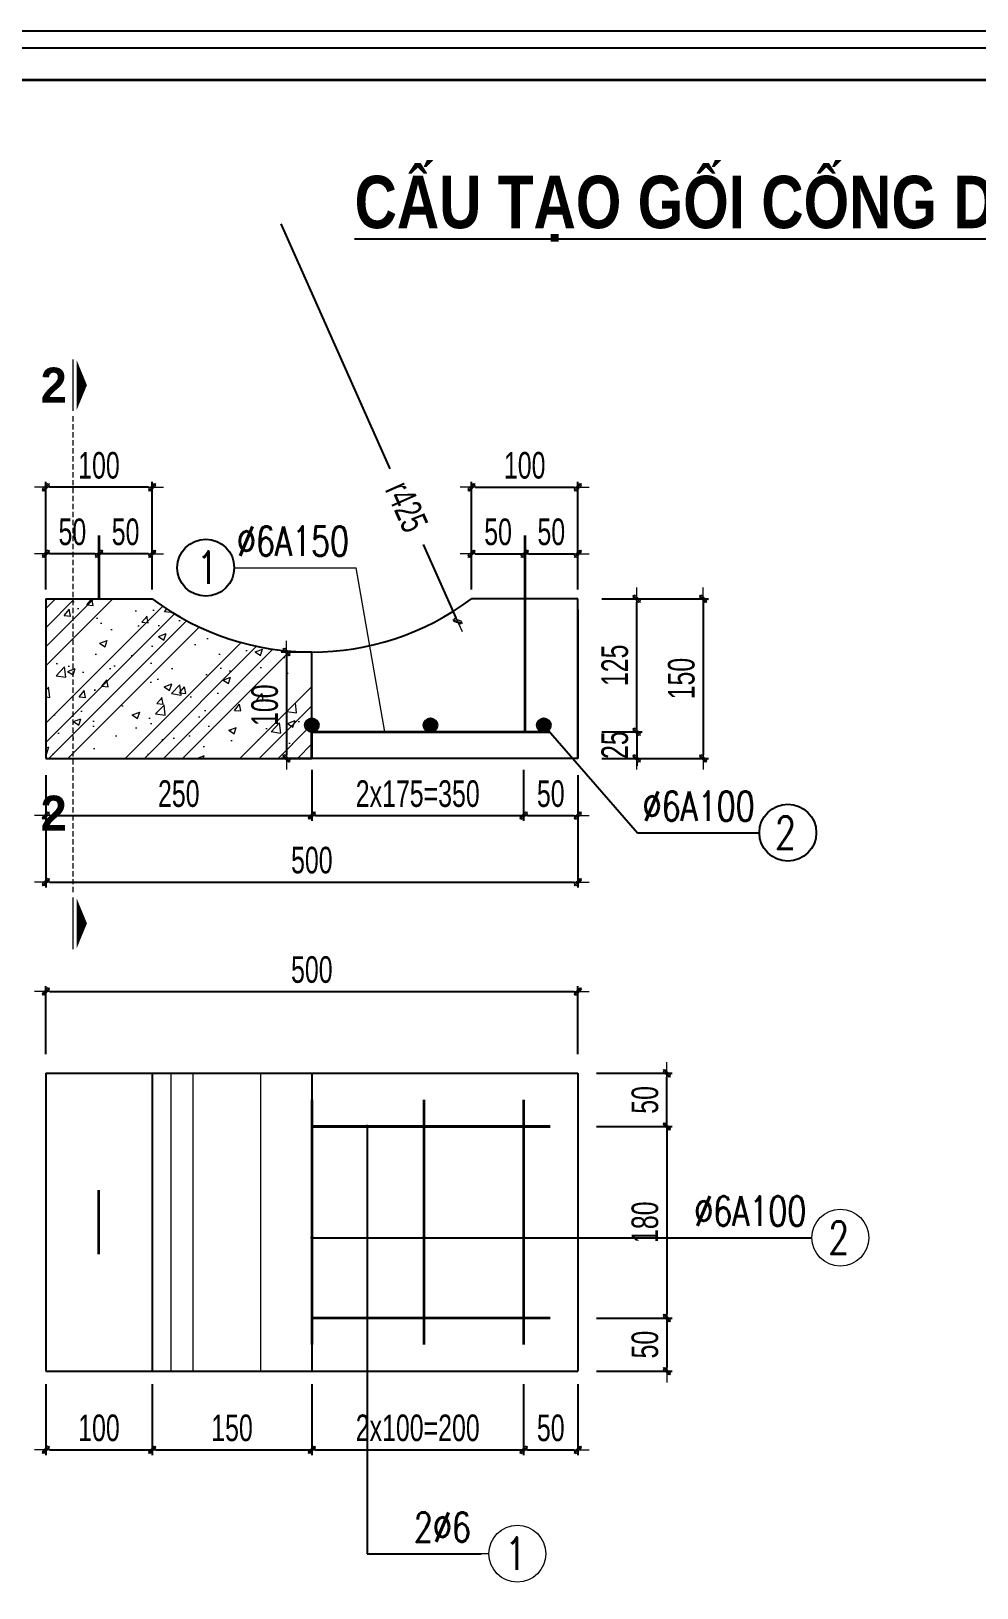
# Model space of a CAD drawing. Header units: inches. Extents: x 144032 to 217447, y 5454 to 57833.
# Drawn here: x 173117 to 174894, y 14778 to 17704 of the extents above; entities that cross this region are included whole.
import ezdxf
from ezdxf.enums import TextEntityAlignment as Align

# ---------------------------------------------------------------- set-up
doc = ezdxf.new("R2010")
doc.units = ezdxf.units.IN
doc.header["$MEASUREMENT"] = 0
doc.linetypes.add('HIDDEN', pattern=[0.375, 0.25, -0.125])
for name, color, linetype, lineweight in [('2 - Text2', 2, 'Continuous', 20), ('LC Dim', 8, 'Continuous', 18), ('LC Hatch', 252, 'Continuous', 9), ('LC Khac', 4, 'Continuous', 9), ('LC MANH DUT', 35, 'HIDDEN', 5), ('LC Net thay', 7, 'Continuous', 25), ('LC Text2', 7, 'Continuous', 25), ('THEP', 1, 'Continuous', 35)]:
    doc.layers.add(name, color=color, linetype=linetype, lineweight=lineweight)
for name, color, linetype in [('ENTTNTHIETKE1', 2, 'Continuous'), ('KHUNGTEN', 5, 'Continuous'), ('NETTHAY', 7, 'Continuous')]:
    doc.layers.add(name, color=color, linetype=linetype)
doc.styles.add('EG 1', font='')
doc.styles.add('HOATBIF', font='hoatbif.shx', dxfattribs={"width": 0.7})
doc.styles.add('LC 1', font='')
doc.styles.add('LC 3', font='vnsimli.shx', dxfattribs={"width": 0.75})
doc.styles.add('LC3', font='', dxfattribs={"width": 0.8})
doc.styles.get('EG 1').set_extended_font_data('.VnAvantH', bold=True)
doc.styles.get('LC 1').set_extended_font_data('.VnAvantH', bold=True)
doc.styles.get('LC3').set_extended_font_data('.VnArialH', bold=True)
doc.dimstyles.new('1-100(1-25)', dxfattribs={"dimscale": 25, "dimtxt": 2.5, "dimasz": 0.35, "dimexe": 0.5, "dimexo": 0, "dimgap": 0.8, "dimtad": 1, "dimdec": 0, "dimzin": 0, "dimdsep": 46, "dimtxsty": 'HOATBIF', "dimblk1": 'DOT', "dimblk2": 'DOT', "dimsah": 1, "dimcen": -1, "dimdle": 1, "dimclrd": 256, "dimclre": 256, "dimclrt": 4, "dimadec": 3, "dimazin": 2, "dimtfac": 0.333333, "dimtdec": 0, "dimtix": 1, "dimtmove": 2, "dimatfit": 3, "dimldrblk": 'DOT', "dimfxl": 1, "dimtvp": 0.833333, "dimtolj": 1, "dimtzin": 0, "dimarcsym": 0})

# ---------------------------------------------------------------- blocks, each defined once
blk = doc.blocks.new('TIEUDE1')
at = {"layer": '2 - Text2', "color": 7, "style": 'EG 1'}
blk.add_attdef('TIªU§Ò', text='', height=5, dxfattribs=at).set_placement((0, 0), align=Align.BOTTOM_CENTER)
blk.add_attdef('TL', text='', height=3, dxfattribs=at).set_placement((0, -2), align=Align.TOP_CENTER)
blk = doc.blocks.new('DOT')
at = {"layer": 'LC Dim'}
blk.add_line((-3, 0), (3, 0), dxfattribs=at)
at = {"layer": 'LC Dim', "color": 4}
blk.add_line((-1, -1), (1, 1), dxfattribs=at)
blk.add_lwpolyline([(0.5, 1), (-1, -0.5), (-0.5, -1), (1, 0.5)], close=True, dxfattribs=at)
blk = doc.blocks.new('*D767')
at = {"layer": 'Defpoints', "color": 0, "transparency": 16777216}
for p in [(174179.9, 15644.9), (174179.9, 15284.9), (174311.9, 15284.9)]:
    blk.add_point(p, dxfattribs=at)
at = {"layer": 'LC Dim', "lineweight": -2, "transparency": 16777216}
for p, q in [((174179.9, 15644.9), (174321.9, 15644.9)), ((174311.9, 15637.9), (174311.9, 15291.9)), ((174179.9, 15284.9), (174321.9, 15284.9))]:
    blk.add_line(p, q, dxfattribs=at)
at = {"layer": 'LC Dim', "lineweight": -2, "transparency": 16777216, "xscale": 7, "yscale": 7, "zscale": 7}
for p, rotation in [((174311.9, 15644.9), 90), ((174311.9, 15284.9), 270)]:
    blk.add_blockref('DOT', p, dxfattribs=dict(at, rotation=rotation))
at = {"layer": 'LC Dim', "color": 4, "transparency": 16777216, "insert": (174270.9, 15464.9), "char_height": 50, "attachment_point": 5, "rotation": 90, "style": 'HOATBIF'}
blk.add_mtext('\\A1;180', dxfattribs=at)
blk = doc.blocks.new('_Dot')
at = {"color": 0, "linetype": 'ByBlock', "lineweight": -2}
blk.add_line((-0.5, 0), (-1, 0), dxfattribs=at)
at = {"color": 0, "linetype": 'ByBlock', "const_width": 0.5}
blk.add_lwpolyline([(-0.25, 0, 1), (0.25, 0, 1)], format="xyb", close=True, dxfattribs=at)
blk = doc.blocks.new('*D731')
at = {"layer": 'Defpoints', "color": 0, "transparency": 16777216}
for p in [(173344.8, 15160.8), (173644.8, 15160.8), (173644.8, 15037.1)]:
    blk.add_point(p, dxfattribs=at)
at = {"layer": 'LC Dim', "lineweight": -2, "transparency": 16777216}
for p, q in [((173344.8, 15160.8), (173344.8, 15027.1)), ((173644.8, 15160.8), (173644.8, 15027.1)), ((173351.8, 15037.1), (173637.8, 15037.1))]:
    blk.add_line(p, q, dxfattribs=at)
at = {"layer": 'LC Dim', "lineweight": -2, "transparency": 16777216, "xscale": 7, "yscale": 7, "zscale": 7, "rotation": 180}
blk.add_blockref('DOT', (173344.8, 15037.1), dxfattribs=at)
at = {"layer": 'LC Dim', "lineweight": -2, "transparency": 16777216, "xscale": 7, "yscale": 7, "zscale": 7}
blk.add_blockref('DOT', (173644.8, 15037.1), dxfattribs=at)
at = {"layer": 'LC Dim', "color": 4, "transparency": 16777216, "insert": (173494.8, 15078.1), "char_height": 50, "attachment_point": 5, "style": 'HOATBIF'}
blk.add_mtext('\\A1;150', dxfattribs=at)
blk = doc.blocks.new('*D732')
at = {"layer": 'Defpoints', "color": 0, "transparency": 16777216}
for p in [(173144.8, 15160.8), (173344.8, 15160.8), (173344.8, 15037.1)]:
    blk.add_point(p, dxfattribs=at)
at = {"layer": 'LC Dim', "lineweight": -2, "transparency": 16777216}
for p, q in [((173144.8, 15160.8), (173144.8, 15027.1)), ((173344.8, 15160.8), (173344.8, 15027.1)), ((173151.8, 15037.1), (173337.8, 15037.1))]:
    blk.add_line(p, q, dxfattribs=at)
at = {"layer": 'LC Dim', "lineweight": -2, "transparency": 16777216, "xscale": 7, "yscale": 7, "zscale": 7, "rotation": 180}
blk.add_blockref('DOT', (173144.8, 15037.1), dxfattribs=at)
at = {"layer": 'LC Dim', "lineweight": -2, "transparency": 16777216, "xscale": 7, "yscale": 7, "zscale": 7}
blk.add_blockref('DOT', (173344.8, 15037.1), dxfattribs=at)
at = {"layer": 'LC Dim', "color": 4, "transparency": 16777216, "insert": (173244.8, 15078.1), "char_height": 50, "attachment_point": 5, "style": 'HOATBIF'}
blk.add_mtext('\\A1;100', dxfattribs=at)
blk = doc.blocks.new('*D733')
at = {"layer": 'Defpoints', "color": 0, "transparency": 16777216}
for p in [(174179.9, 15284.9), (174179.9, 15184.9), (174311.9, 15184.9)]:
    blk.add_point(p, dxfattribs=at)
at = {"layer": 'LC Dim', "lineweight": -2, "transparency": 16777216}
for p, q in [((174179.9, 15284.9), (174321.9, 15284.9)), ((174311.9, 15277.9), (174311.9, 15191.9)), ((174179.9, 15184.9), (174321.9, 15184.9))]:
    blk.add_line(p, q, dxfattribs=at)
at = {"layer": 'LC Dim', "lineweight": -2, "transparency": 16777216, "xscale": 7, "yscale": 7, "zscale": 7}
for p, rotation in [((174311.9, 15284.9), 90), ((174311.9, 15184.9), 270)]:
    blk.add_blockref('DOT', p, dxfattribs=dict(at, rotation=rotation))
at = {"layer": 'LC Dim', "color": 4, "transparency": 16777216, "insert": (174270.9, 15234.9), "char_height": 50, "attachment_point": 5, "rotation": 90, "style": 'HOATBIF'}
blk.add_mtext('\\A1;50', dxfattribs=at)
blk = doc.blocks.new('*D734')
at = {"layer": 'Defpoints', "color": 0, "transparency": 16777216}
for p in [(174144.8, 15898.6), (173144.8, 15780.8), (174144.8, 15780.8)]:
    blk.add_point(p, dxfattribs=at)
at = {"layer": 'LC Dim', "lineweight": -2, "transparency": 16777216}
for p, q in [((173144.8, 15780.8), (173144.8, 15908.6)), ((173151.8, 15898.6), (174137.8, 15898.6)), ((174144.8, 15780.8), (174144.8, 15908.6))]:
    blk.add_line(p, q, dxfattribs=at)
at = {"layer": 'LC Dim', "lineweight": -2, "transparency": 16777216, "xscale": 7, "yscale": 7, "zscale": 7, "rotation": 180}
blk.add_blockref('DOT', (173144.8, 15898.6), dxfattribs=at)
at = {"layer": 'LC Dim', "lineweight": -2, "transparency": 16777216, "xscale": 7, "yscale": 7, "zscale": 7}
blk.add_blockref('DOT', (174144.8, 15898.6), dxfattribs=at)
at = {"layer": 'LC Dim', "color": 4, "transparency": 16777216, "insert": (173644.8, 15939.6), "char_height": 50, "attachment_point": 5, "style": 'HOATBIF'}
blk.add_mtext('\\A1;500', dxfattribs=at)
blk = doc.blocks.new('*D735')
at = {"layer": 'Defpoints', "color": 0, "transparency": 16777216}
for p in [(173144.8, 16305.3), (173644.8, 16315.3), (173644.8, 16229.3)]:
    blk.add_point(p, dxfattribs=at)
at = {"layer": 'LC Dim', "lineweight": -2, "transparency": 16777216}
for p, q in [((173144.8, 16305.3), (173144.8, 16219.3)), ((173644.8, 16315.3), (173644.8, 16219.3)), ((173151.8, 16229.3), (173637.8, 16229.3))]:
    blk.add_line(p, q, dxfattribs=at)
at = {"layer": 'LC Dim', "lineweight": -2, "transparency": 16777216, "xscale": 7, "yscale": 7, "zscale": 7, "rotation": 180}
blk.add_blockref('DOT', (173144.8, 16229.3), dxfattribs=at)
at = {"layer": 'LC Dim', "lineweight": -2, "transparency": 16777216, "xscale": 7, "yscale": 7, "zscale": 7}
blk.add_blockref('DOT', (173644.8, 16229.3), dxfattribs=at)
at = {"layer": 'LC Dim', "color": 4, "transparency": 16777216, "insert": (173394.8, 16270.3), "char_height": 50, "attachment_point": 5, "style": 'HOATBIF'}
blk.add_mtext('\\A1;250', dxfattribs=at)
blk = doc.blocks.new('*D736')
at = {"layer": 'Defpoints', "color": 0, "transparency": 16777216}
for p in [(173144.8, 16305.3), (174144.8, 16305.3), (174144.8, 16104.3)]:
    blk.add_point(p, dxfattribs=at)
at = {"layer": 'LC Dim', "lineweight": -2, "transparency": 16777216}
for p, q in [((173144.8, 16305.3), (173144.8, 16094.3)), ((174144.8, 16305.3), (174144.8, 16094.3)), ((173151.8, 16104.3), (174137.8, 16104.3))]:
    blk.add_line(p, q, dxfattribs=at)
at = {"layer": 'LC Dim', "lineweight": -2, "transparency": 16777216, "xscale": 7, "yscale": 7, "zscale": 7, "rotation": 180}
blk.add_blockref('DOT', (173144.8, 16104.3), dxfattribs=at)
at = {"layer": 'LC Dim', "lineweight": -2, "transparency": 16777216, "xscale": 7, "yscale": 7, "zscale": 7}
blk.add_blockref('DOT', (174144.8, 16104.3), dxfattribs=at)
at = {"layer": 'LC Dim', "color": 4, "transparency": 16777216, "insert": (173644.8, 16145.3), "char_height": 50, "attachment_point": 5, "style": 'HOATBIF'}
blk.add_mtext('\\A1;500', dxfattribs=at)
blk = doc.blocks.new('*D739')
at = {"layer": 'Defpoints', "color": 0, "transparency": 16777216}
for p in [(174042.8, 16305.3), (174144.8, 16305.3), (174144.8, 16229.3)]:
    blk.add_point(p, dxfattribs=at)
at = {"layer": 'LC Dim', "lineweight": -2, "transparency": 16777216}
for p, q in [((174042.8, 16305.3), (174042.8, 16219.3)), ((174144.8, 16305.3), (174144.8, 16219.3)), ((174049.8, 16229.3), (174137.8, 16229.3))]:
    blk.add_line(p, q, dxfattribs=at)
at = {"layer": 'LC Dim', "lineweight": -2, "transparency": 16777216, "xscale": 7, "yscale": 7, "zscale": 7, "rotation": 180}
blk.add_blockref('DOT', (174042.8, 16229.3), dxfattribs=at)
at = {"layer": 'LC Dim', "lineweight": -2, "transparency": 16777216, "xscale": 7, "yscale": 7, "zscale": 7}
blk.add_blockref('DOT', (174144.8, 16229.3), dxfattribs=at)
at = {"layer": 'LC Dim', "color": 4, "transparency": 16777216, "insert": (174093.8, 16270.3), "char_height": 50, "attachment_point": 5, "style": 'HOATBIF'}
blk.add_mtext('\\A1;50', dxfattribs=at)
blk = doc.blocks.new('*D740')
at = {"layer": 'Defpoints', "color": 0, "transparency": 16777216}
for p in [(173644.8, 16315.3), (174042.8, 16315.3), (174042.8, 16229.3)]:
    blk.add_point(p, dxfattribs=at)
at = {"layer": 'LC Dim', "lineweight": -2, "transparency": 16777216}
for p, q in [((173644.8, 16315.3), (173644.8, 16219.3)), ((174042.8, 16315.3), (174042.8, 16219.3)), ((173651.8, 16229.3), (174035.8, 16229.3))]:
    blk.add_line(p, q, dxfattribs=at)
at = {"layer": 'LC Dim', "lineweight": -2, "transparency": 16777216, "xscale": 7, "yscale": 7, "zscale": 7, "rotation": 180}
blk.add_blockref('DOT', (173644.8, 16229.3), dxfattribs=at)
at = {"layer": 'LC Dim', "lineweight": -2, "transparency": 16777216, "xscale": 7, "yscale": 7, "zscale": 7}
blk.add_blockref('DOT', (174042.8, 16229.3), dxfattribs=at)
at = {"layer": 'LC Dim', "color": 4, "transparency": 16777216, "insert": (173843.8, 16270.3), "char_height": 50, "attachment_point": 5, "style": 'HOATBIF'}
blk.add_mtext('\\A1;2x175=350', dxfattribs=at)
blk = doc.blocks.new('*D741')
at = {"layer": 'Defpoints', "color": 0, "transparency": 16777216}
for p in [(174189.8, 16386.8), (174189.8, 16336.8), (174255.3, 16336.8)]:
    blk.add_point(p, dxfattribs=at)
at = {"layer": 'LC Dim', "lineweight": -2, "transparency": 16777216}
for p, q in [((174189.8, 16386.8), (174265.3, 16386.8)), ((174255.3, 16393.8), (174255.3, 16400.8)), ((174255.3, 16386.8), (174255.3, 16336.8)), ((174189.8, 16336.8), (174265.3, 16336.8)), ((174255.3, 16329.8), (174255.3, 16322.8))]:
    blk.add_line(p, q, dxfattribs=at)
at = {"layer": 'LC Dim', "lineweight": -2, "transparency": 16777216, "xscale": 7, "yscale": 7, "zscale": 7}
for p, rotation in [((174255.3, 16386.8), 270), ((174255.3, 16336.8), 90)]:
    blk.add_blockref('DOT', p, dxfattribs=dict(at, rotation=rotation))
at = {"layer": 'LC Dim', "color": 4, "transparency": 16777216, "insert": (174214.3, 16361.8), "char_height": 50, "attachment_point": 5, "rotation": 90, "style": 'HOATBIF'}
blk.add_mtext('\\A1;25', dxfattribs=at)
blk = doc.blocks.new('*D742')
at = {"layer": 'Defpoints', "color": 0, "transparency": 16777216}
for p in [(174179.9, 15744.9), (174311.9, 15744.9), (174179.9, 15644.9)]:
    blk.add_point(p, dxfattribs=at)
at = {"layer": 'LC Dim', "lineweight": -2, "transparency": 16777216}
for p, q in [((174179.9, 15744.9), (174321.9, 15744.9)), ((174311.9, 15651.9), (174311.9, 15737.9)), ((174179.9, 15644.9), (174321.9, 15644.9))]:
    blk.add_line(p, q, dxfattribs=at)
at = {"layer": 'LC Dim', "lineweight": -2, "transparency": 16777216, "xscale": 7, "yscale": 7, "zscale": 7}
for p, rotation in [((174311.9, 15744.9), 90), ((174311.9, 15644.9), 270)]:
    blk.add_blockref('DOT', p, dxfattribs=dict(at, rotation=rotation))
at = {"layer": 'LC Dim', "color": 4, "transparency": 16777216, "insert": (174270.9, 15694.9), "char_height": 50, "attachment_point": 5, "rotation": 90, "style": 'HOATBIF'}
blk.add_mtext('\\A1;50', dxfattribs=at)
blk = doc.blocks.new('*D743')
at = {"layer": 'Defpoints', "color": 0, "transparency": 16777216}
for p in [(173594.8, 17323.4), (173918.6, 16594.6)]:
    blk.add_point(p, dxfattribs=at)
at = {"layer": 'LC Dim', "lineweight": -2, "transparency": 16777216}
for p, q in [((173586.7, 17341.6), (173791.5, 16880.8)), ((173915.8, 16601), (173854.5, 16738.8))]:
    blk.add_line(p, q, dxfattribs=at)
at = {"layer": 'LC Dim', "lineweight": -2, "transparency": 16777216, "xscale": 7, "yscale": 7, "zscale": 7, "rotation": 293.9565455216878}
blk.add_blockref('DOT', (173918.6, 16594.6), dxfattribs=at)
at = {"layer": 'LC Dim', "color": 4, "transparency": 16777216, "insert": (173823, 16809.8), "char_height": 50, "attachment_point": 5, "rotation": 293.9565, "style": 'HOATBIF'}
blk.add_mtext('\\A1;r425', dxfattribs=at)
blk = doc.blocks.new('*D744')
at = {"layer": 'Defpoints', "color": 0, "transparency": 16777216}
for p in [(173644.8, 16536.8), (173597.4, 16336.8), (173644.8, 16336.8)]:
    blk.add_point(p, dxfattribs=at)
at = {"layer": 'LC Dim', "lineweight": -2, "transparency": 16777216}
for p, q in [((173644.8, 16536.8), (173587.4, 16536.8)), ((173597.4, 16529.8), (173597.4, 16343.8)), ((173644.8, 16336.8), (173587.4, 16336.8))]:
    blk.add_line(p, q, dxfattribs=at)
at = {"layer": 'LC Dim', "lineweight": -2, "transparency": 16777216, "xscale": 7, "yscale": 7, "zscale": 7}
for p, rotation in [((173597.4, 16536.8), 90), ((173597.4, 16336.8), 270)]:
    blk.add_blockref('DOT', p, dxfattribs=dict(at, rotation=rotation))
at = {"layer": 'LC Dim', "color": 4, "transparency": 16777216, "insert": (173556.4, 16436.8), "char_height": 50, "attachment_point": 5, "rotation": 90, "style": 'HOATBIF'}
blk.add_mtext('\\A1;100', dxfattribs=at)
blk = doc.blocks.new('*D745')
at = {"layer": 'Defpoints', "color": 0, "transparency": 16777216}
for p in [(174189.8, 16636.8), (174255.3, 16636.8), (174199.8, 16386.8)]:
    blk.add_point(p, dxfattribs=at)
at = {"layer": 'LC Dim', "lineweight": -2, "transparency": 16777216}
for p, q in [((174189.8, 16636.8), (174265.3, 16636.8)), ((174255.3, 16393.8), (174255.3, 16629.8)), ((174199.8, 16386.8), (174265.3, 16386.8))]:
    blk.add_line(p, q, dxfattribs=at)
at = {"layer": 'LC Dim', "lineweight": -2, "transparency": 16777216, "xscale": 7, "yscale": 7, "zscale": 7}
for p, rotation in [((174255.3, 16636.8), 90), ((174255.3, 16386.8), 270)]:
    blk.add_blockref('DOT', p, dxfattribs=dict(at, rotation=rotation))
at = {"layer": 'LC Dim', "color": 4, "transparency": 16777216, "insert": (174214.3, 16511.8), "char_height": 50, "attachment_point": 5, "rotation": 90, "style": 'HOATBIF'}
blk.add_mtext('\\A1;125', dxfattribs=at)
blk = doc.blocks.new('*D746')
at = {"layer": 'Defpoints', "color": 0, "transparency": 16777216}
for p in [(174199.8, 16636.8), (174199.8, 16336.8), (174380.3, 16336.8)]:
    blk.add_point(p, dxfattribs=at)
at = {"layer": 'LC Dim', "lineweight": -2, "transparency": 16777216}
for p, q in [((174199.8, 16636.8), (174390.3, 16636.8)), ((174380.3, 16629.8), (174380.3, 16343.8)), ((174199.8, 16336.8), (174390.3, 16336.8))]:
    blk.add_line(p, q, dxfattribs=at)
at = {"layer": 'LC Dim', "lineweight": -2, "transparency": 16777216, "xscale": 7, "yscale": 7, "zscale": 7}
for p, rotation in [((174380.3, 16636.8), 90), ((174380.3, 16336.8), 270)]:
    blk.add_blockref('DOT', p, dxfattribs=dict(at, rotation=rotation))
at = {"layer": 'LC Dim', "color": 4, "transparency": 16777216, "insert": (174339.3, 16486.8), "char_height": 50, "attachment_point": 5, "rotation": 90, "style": 'HOATBIF'}
blk.add_mtext('\\A1;150', dxfattribs=at)
blk = doc.blocks.new('*D747')
at = {"layer": 'Defpoints', "color": 0, "transparency": 16777216}
for p in [(174144.8, 16846.4), (173944.8, 16654.1), (174144.8, 16654.1)]:
    blk.add_point(p, dxfattribs=at)
at = {"layer": 'LC Dim', "lineweight": -2, "transparency": 16777216}
for p, q in [((173944.8, 16654.1), (173944.8, 16856.4)), ((174144.8, 16654.1), (174144.8, 16856.4)), ((173951.8, 16846.4), (174137.8, 16846.4))]:
    blk.add_line(p, q, dxfattribs=at)
at = {"layer": 'LC Dim', "lineweight": -2, "transparency": 16777216, "xscale": 7, "yscale": 7, "zscale": 7, "rotation": 180}
blk.add_blockref('DOT', (173944.8, 16846.4), dxfattribs=at)
at = {"layer": 'LC Dim', "lineweight": -2, "transparency": 16777216, "xscale": 7, "yscale": 7, "zscale": 7}
blk.add_blockref('DOT', (174144.8, 16846.4), dxfattribs=at)
at = {"layer": 'LC Dim', "color": 4, "transparency": 16777216, "insert": (174044.8, 16887.4), "char_height": 50, "attachment_point": 5, "style": 'HOATBIF'}
blk.add_mtext('\\A1;100', dxfattribs=at)
blk = doc.blocks.new('*D748')
at = {"layer": 'Defpoints', "color": 0, "transparency": 16777216}
for p in [(174044.8, 16721.4), (173944.8, 16654.1), (174044.8, 16654.1)]:
    blk.add_point(p, dxfattribs=at)
at = {"layer": 'LC Dim', "lineweight": -2, "transparency": 16777216}
for p, q in [((173944.8, 16654.1), (173944.8, 16731.4)), ((173951.8, 16721.4), (174037.8, 16721.4)), ((174044.8, 16654.1), (174044.8, 16731.4))]:
    blk.add_line(p, q, dxfattribs=at)
at = {"layer": 'LC Dim', "lineweight": -2, "transparency": 16777216, "xscale": 7, "yscale": 7, "zscale": 7, "rotation": 180}
blk.add_blockref('DOT', (173944.8, 16721.4), dxfattribs=at)
at = {"layer": 'LC Dim', "lineweight": -2, "transparency": 16777216, "xscale": 7, "yscale": 7, "zscale": 7}
blk.add_blockref('DOT', (174044.8, 16721.4), dxfattribs=at)
at = {"layer": 'LC Dim', "color": 4, "transparency": 16777216, "insert": (173994.8, 16762.4), "char_height": 50, "attachment_point": 5, "style": 'HOATBIF'}
blk.add_mtext('\\A1;50', dxfattribs=at)
blk = doc.blocks.new('*D749')
at = {"layer": 'Defpoints', "color": 0, "transparency": 16777216}
for p in [(174144.8, 16721.4), (174044.8, 16654.1), (174144.8, 16654.1)]:
    blk.add_point(p, dxfattribs=at)
at = {"layer": 'LC Dim', "lineweight": -2, "transparency": 16777216}
for p, q in [((174044.8, 16654.1), (174044.8, 16731.4)), ((174051.8, 16721.4), (174137.8, 16721.4)), ((174144.8, 16654.1), (174144.8, 16731.4))]:
    blk.add_line(p, q, dxfattribs=at)
at = {"layer": 'LC Dim', "lineweight": -2, "transparency": 16777216, "xscale": 7, "yscale": 7, "zscale": 7, "rotation": 180}
blk.add_blockref('DOT', (174044.8, 16721.4), dxfattribs=at)
at = {"layer": 'LC Dim', "lineweight": -2, "transparency": 16777216, "xscale": 7, "yscale": 7, "zscale": 7}
blk.add_blockref('DOT', (174144.8, 16721.4), dxfattribs=at)
at = {"layer": 'LC Dim', "color": 4, "transparency": 16777216, "insert": (174094.8, 16762.4), "char_height": 50, "attachment_point": 5, "style": 'HOATBIF'}
blk.add_mtext('\\A1;50', dxfattribs=at)
blk = doc.blocks.new('*D759')
at = {"layer": 'Defpoints', "color": 0, "transparency": 16777216}
for p in [(174042.8, 15160.8), (174144.8, 15160.8), (174144.8, 15037.1)]:
    blk.add_point(p, dxfattribs=at)
at = {"layer": 'LC Dim', "lineweight": -2, "transparency": 16777216}
for p, q in [((174042.8, 15160.8), (174042.8, 15027.1)), ((174144.8, 15160.8), (174144.8, 15027.1)), ((174049.8, 15037.1), (174137.8, 15037.1))]:
    blk.add_line(p, q, dxfattribs=at)
at = {"layer": 'LC Dim', "lineweight": -2, "transparency": 16777216, "xscale": 7, "yscale": 7, "zscale": 7, "rotation": 180}
blk.add_blockref('DOT', (174042.8, 15037.1), dxfattribs=at)
at = {"layer": 'LC Dim', "lineweight": -2, "transparency": 16777216, "xscale": 7, "yscale": 7, "zscale": 7}
blk.add_blockref('DOT', (174144.8, 15037.1), dxfattribs=at)
at = {"layer": 'LC Dim', "color": 4, "transparency": 16777216, "insert": (174093.8, 15078.1), "char_height": 50, "attachment_point": 5, "style": 'HOATBIF'}
blk.add_mtext('\\A1;50', dxfattribs=at)
blk = doc.blocks.new('*D760')
at = {"layer": 'Defpoints', "color": 0, "transparency": 16777216}
for p in [(173644.8, 15160.8), (174042.8, 15160.8), (174042.8, 15037.1)]:
    blk.add_point(p, dxfattribs=at)
at = {"layer": 'LC Dim', "lineweight": -2, "transparency": 16777216}
for p, q in [((173644.8, 15160.8), (173644.8, 15027.1)), ((174042.8, 15160.8), (174042.8, 15027.1)), ((173651.8, 15037.1), (174035.8, 15037.1))]:
    blk.add_line(p, q, dxfattribs=at)
at = {"layer": 'LC Dim', "lineweight": -2, "transparency": 16777216, "xscale": 7, "yscale": 7, "zscale": 7, "rotation": 180}
blk.add_blockref('DOT', (173644.8, 15037.1), dxfattribs=at)
at = {"layer": 'LC Dim', "lineweight": -2, "transparency": 16777216, "xscale": 7, "yscale": 7, "zscale": 7}
blk.add_blockref('DOT', (174042.8, 15037.1), dxfattribs=at)
at = {"layer": 'LC Dim', "color": 4, "transparency": 16777216, "insert": (173843.8, 15078.1), "char_height": 50, "attachment_point": 5, "style": 'HOATBIF'}
blk.add_mtext('\\A1;2x100=200', dxfattribs=at)
blk = doc.blocks.new('*U718')
at = {"layer": 'LC Khac', "color": 1, "ltscale": 2}
for p, q in [((0, 485), (0, 0)), ((0, -4574), (0, -5059))]:
    blk.add_line(p, q, dxfattribs=at)
for points in [[(134, 243, 0, 471, 0), (37, 243, 275, 275, 0)], [(134, -4816, 0, 471, 0), (37, -4816, 275, 275, 0)]]:
    blk.add_lwpolyline(points, format="xyseb", dxfattribs=at)
at = {"layer": 'LC MANH DUT', "ltscale": 200}
blk.add_line((0, -49), (0, -4530), dxfattribs=at)
at = {"ltscale": 2, "style": 'LC 1'}
for p in [(-179, 243), (-179, -4816)]:
    blk.add_attdef('LC', text='', height=330, dxfattribs=at).set_placement(p, align=Align.MIDDLE_CENTER)
blk = doc.blocks.new('*D768')
at = {"layer": 'Defpoints', "color": 0, "transparency": 16777216}
for p in [(173144.8, 16846.4), (173144.8, 16654.1), (173344.8, 16654.1)]:
    blk.add_point(p, dxfattribs=at)
at = {"layer": 'LC Dim', "lineweight": -2, "transparency": 16777216}
for p, q in [((173144.8, 16654.1), (173144.8, 16856.4)), ((173344.8, 16654.1), (173344.8, 16856.4)), ((173337.8, 16846.4), (173151.8, 16846.4))]:
    blk.add_line(p, q, dxfattribs=at)
at = {"layer": 'LC Dim', "lineweight": -2, "transparency": 16777216, "xscale": 7, "yscale": 7, "zscale": 7, "rotation": 180}
blk.add_blockref('DOT', (173144.8, 16846.4), dxfattribs=at)
at = {"layer": 'LC Dim', "lineweight": -2, "transparency": 16777216, "xscale": 7, "yscale": 7, "zscale": 7}
blk.add_blockref('DOT', (173344.8, 16846.4), dxfattribs=at)
at = {"layer": 'LC Dim', "color": 4, "transparency": 16777216, "insert": (173244.8, 16887.4), "char_height": 50, "attachment_point": 5, "style": 'HOATBIF'}
blk.add_mtext('\\A1;100', dxfattribs=at)
blk = doc.blocks.new('*D786')
at = {"layer": 'Defpoints', "color": 0, "transparency": 16777216}
for p in [(173244.8, 16721.4), (173244.8, 16654.1), (173344.8, 16654.1)]:
    blk.add_point(p, dxfattribs=at)
at = {"layer": 'LC Dim', "lineweight": -2, "transparency": 16777216}
for p, q in [((173244.8, 16654.1), (173244.8, 16731.4)), ((173337.8, 16721.4), (173251.8, 16721.4)), ((173344.8, 16654.1), (173344.8, 16731.4))]:
    blk.add_line(p, q, dxfattribs=at)
at = {"layer": 'LC Dim', "lineweight": -2, "transparency": 16777216, "xscale": 7, "yscale": 7, "zscale": 7, "rotation": 180}
blk.add_blockref('DOT', (173244.8, 16721.4), dxfattribs=at)
at = {"layer": 'LC Dim', "lineweight": -2, "transparency": 16777216, "xscale": 7, "yscale": 7, "zscale": 7}
blk.add_blockref('DOT', (173344.8, 16721.4), dxfattribs=at)
at = {"layer": 'LC Dim', "color": 4, "transparency": 16777216, "insert": (173294.8, 16762.4), "char_height": 50, "attachment_point": 5, "style": 'HOATBIF'}
blk.add_mtext('\\A1;50', dxfattribs=at)
blk = doc.blocks.new('*D787')
at = {"layer": 'Defpoints', "color": 0, "transparency": 16777216}
for p in [(173144.8, 16721.4), (173144.8, 16654.1), (173244.8, 16654.1)]:
    blk.add_point(p, dxfattribs=at)
at = {"layer": 'LC Dim', "lineweight": -2, "transparency": 16777216}
for p, q in [((173144.8, 16654.1), (173144.8, 16731.4)), ((173237.8, 16721.4), (173151.8, 16721.4)), ((173244.8, 16654.1), (173244.8, 16731.4))]:
    blk.add_line(p, q, dxfattribs=at)
at = {"layer": 'LC Dim', "lineweight": -2, "transparency": 16777216, "xscale": 7, "yscale": 7, "zscale": 7, "rotation": 180}
blk.add_blockref('DOT', (173144.8, 16721.4), dxfattribs=at)
at = {"layer": 'LC Dim', "lineweight": -2, "transparency": 16777216, "xscale": 7, "yscale": 7, "zscale": 7}
blk.add_blockref('DOT', (173244.8, 16721.4), dxfattribs=at)
at = {"layer": 'LC Dim', "color": 4, "transparency": 16777216, "insert": (173194.8, 16762.4), "char_height": 50, "attachment_point": 5, "style": 'HOATBIF'}
blk.add_mtext('\\A1;50', dxfattribs=at)
blk = doc.blocks.new('khung vpn')
at = {"layer": 'Defpoints'}
blk.add_line((52556.46, -4195.446), (52498.758, -4195.446), dxfattribs=at)
at = {"layer": 'KHUNGTEN'}
blk.add_lwpolyline([(52556.243, -4234.885), (52502.048, -4234.885), (52502.048, -4195.662), (52556.243, -4195.662)], close=True, dxfattribs=at)
at = {"layer": 'THEP'}
blk.add_lwpolyline([(52555.832, -4234.474), (52502.459, -4234.474), (52502.459, -4196.073), (52555.832, -4196.073)], close=True, dxfattribs=at)

msp = doc.modelspace()

# ---------------------------------------------------------------- hatches: boundary and pattern name
at = {"layer": 'LC Hatch', "ltscale": 200}
h = msp.add_hatch(dxfattribs=at)
h.set_pattern_fill('BT-DA1X2', color=256, scale=0.8, style=0, pattern_type=2)
h.set_pattern_definition([(50, (158273.39, 43774.59), (145.74774, -12.75127), [15.24, -167.64]), (355, (158273.4, 43774.59), (-28.19426, 152.8453), [12.192, -134.112]), (100.451, (158285.54, 43773.53), (117.554, 140.09335), [12.952, -142.472]), (50, (158433.39, 43934.59), (145.74774, -12.75127), [15.24, -167.64]), (355, (158433.4, 43934.59), (-28.19426, 152.8453), [12.192, -134.112]), (100.451, (158445.54, 43933.53), (117.554, 140.09335), [12.952, -142.472]), (46.1842, (158273.4, 43815.23), (216.8632, -33.6339), [22.86, -251.46]), (96.6356, (158291.46, 43812.43), (189.9234, 197.9404), [19.428, -213.708]), (351.184, (158273.4, 43815.23), (189.9237, 197.9401), [18.288, -201.168]), (46.1842, (158433.4, 43975.23), (216.8632, -33.6339), [22.86, -251.46]), (96.6356, (158451.46, 43972.43), (189.9234, 197.9404), [19.428, -213.708]), (351.184, (158433.4, 43975.23), (189.9237, 197.9401), [18.288, -201.168]), (21, (158293.71, 43805.07), (121.2919, -81.8124), [15.24, -167.64]), (326, (158293.71, 43805.07), (49.4416, 147.3504), [12.192, -134.112]), (71.4514, (158303.82, 43798.25), (170.7332, 65.5383), [12.952, -142.472]), (21, (158453.71, 43965.07), (121.2919, -81.8124), [15.24, -167.64]), (326, (158453.71, 43965.07), (49.4416, 147.3504), [12.192, -134.112]), (71.4514, (158463.82, 43958.25), (170.7332, 65.5383), [12.952, -142.472]), (37.5, (158273.39, 43774.59), (2.47088, 67.64403), [0, -132.4864, 0, -136.144, 0, -134.62]), (7.5, (158273.39, 43774.59), (53.45573, 80.14446), [0, -77.6224, 0, -129.4384, 0, -51.308]), (327.5, (158228.08, 43774.59), (108.47248, -4.582995), [0, -50.8, 0, -158.496, 0, -210.312]), (317.5, (158207.76, 43774.59), (118.50335, 20.3412), [0, -66.04, 0, -105.2576, 0, -149.352]), (45, (158273.4, 43774.59), (-107.7631, 107.7631), []), (45, (158309.31, 43774.59), (-107.7631, 107.7631), []), (45, (158345.23, 43774.59), (-107.7631, 107.7631), []), (45, (158381.16, 43774.59), (-107.7631, 107.7631), [])])
h.paths.add_polyline_path([(173593.9, 16381.8), (173593.9, 16491.8), (173518.9, 16491.8), (173518.9, 16381.8)], flags=24)
edge = h.paths.add_edge_path()
edge.add_line((173144.8, 16636.8), (173144.8, 16336.8))
edge.add_line((173144.8, 16336.8), (173644.8, 16336.8))
edge.add_line((173644.8, 16336.8), (173644.8, 16386.8))
edge.add_arc((173644.8, 16399.2), 12.4, 90, 270, ccw=False)
edge.add_line((173644.8, 16411.5), (173644.8, 16536.8))
edge.add_arc((173644.8, 17036.8), 500, 233.1301, 270, ccw=False)
edge.add_line((173344.8, 16636.8), (173144.8, 16636.8))
h = msp.add_hatch(dxfattribs=at)
h.set_pattern_fill('BT-DA1X2', color=256, scale=0.8, style=0, pattern_type=2)
h.set_pattern_definition([(50, (160766.94, 44495.24), (145.74774, -12.75127), [15.24, -167.64]), (355, (160766.94, 44495.24), (-28.19426, 152.8453), [12.192, -134.112]), (100.451, (160779.09, 44494.18), (117.554, 140.09335), [12.952, -142.472]), (50, (160926.94, 44655.24), (145.74774, -12.75127), [15.24, -167.64]), (355, (160926.94, 44655.24), (-28.19426, 152.8453), [12.192, -134.112]), (100.451, (160939.09, 44654.18), (117.554, 140.09335), [12.952, -142.472]), (46.1842, (160766.94, 44535.88), (216.8632, -33.6339), [22.86, -251.46]), (96.6356, (160785.01, 44533.08), (189.9234, 197.9404), [19.428, -213.708]), (351.184, (160766.94, 44535.88), (189.9237, 197.9401), [18.288, -201.168]), (46.1842, (160926.94, 44695.88), (216.8632, -33.6339), [22.86, -251.46]), (96.6356, (160945.01, 44693.08), (189.9234, 197.9404), [19.428, -213.708]), (351.184, (160926.94, 44695.88), (189.9237, 197.9401), [18.288, -201.168]), (21, (160787.26, 44525.72), (121.2919, -81.8124), [15.24, -167.64]), (326, (160787.26, 44525.72), (49.4416, 147.3504), [12.192, -134.112]), (71.4514, (160797.37, 44518.9), (170.7332, 65.5383), [12.952, -142.472]), (21, (160947.26, 44685.72), (121.2919, -81.8124), [15.24, -167.64]), (326, (160947.26, 44685.72), (49.4416, 147.3504), [12.192, -134.112]), (71.4514, (160957.37, 44678.9), (170.7332, 65.5383), [12.952, -142.472]), (37.5, (160766.94, 44495.24), (2.47088, 67.64403), [0, -132.4864, 0, -136.144, 0, -134.62]), (7.5, (160766.94, 44495.24), (53.45573, 80.14446), [0, -77.6224, 0, -129.4384, 0, -51.308]), (327.5, (160721.63, 44495.24), (108.47248, -4.582995), [0, -50.8, 0, -158.496, 0, -210.312]), (317.5, (160701.31, 44495.24), (118.50335, 20.3412), [0, -66.04, 0, -105.2576, 0, -149.352]), (45, (160766.94, 44495.24), (-107.7631, 107.7631), []), (45, (160802.86, 44495.24), (-107.7631, 107.7631), []), (45, (160838.78, 44495.24), (-107.7631, 107.7631), []), (45, (160874.7, 44495.24), (-107.7631, 107.7631), [])])
edge = h.paths.add_edge_path()
edge.add_line((174776.4, 14993.1), (174776.4, 14992.3))
edge.add_line((174776.4, 14992.3), (174775.6, 14992.3))
edge.add_arc((174775.6, 14993.1), 0.75, 270.7593, 360)
edge = h.paths.add_edge_path()
edge.add_arc((174731.7, 15001.2), 1.22, 284.1858, 339.1942)
edge.add_arc((174734.4, 14998.2), 3, 120.8858, 142.4942)
edge = h.paths.add_edge_path()
edge.add_line((172668.3, 14927.7), (172668.3, 15005.2))
edge.add_line((172668.3, 15005.2), (172455.3, 15005.2))
edge.add_line((172455.3, 15005.2), (172314.4, 15060.7))
edge.add_line((172314.4, 15060.7), (172199.4, 15060.7))
edge.add_line((172199.4, 15060.7), (172199.4, 15019.5))
edge.add_arc((172209.4, 15019.5), 10, 180, 245)
edge.add_line((172205.2, 15010.5), (172214.5, 15006.1))
edge.add_arc((172218.8, 15015.2), 10, 245, 268.1665)
edge.add_line((172218.4, 15005.2), (172281.7, 15003.1))
edge.add_arc((172281.4, 14993.2), 10, 0, 88.1665, ccw=False)
edge.add_line((172291.4, 14993.2), (172291.4, 14927.7))
edge.add_line((172291.4, 14927.7), (172668.3, 14927.7))
at = {"layer": 'THEP'}
for points in [[(173657.2, 16399.2, 1), (173632.4, 16399.2, 1)], [(173880.2, 16399.2, 1), (173855.4, 16399.2, 1)], [(174093.2, 16399.2, 1), (174068.4, 16399.2, 1)]]:
    msp.add_hatch(color=256, dxfattribs=at).paths.add_polyline_path(points)

# ---------------------------------------------------------------- linework, layer by layer
at = {"layer": 'LC Dim'}
for p, q in [((173748.6, 15644.9), (173748.6, 14841.8)), ((173644.8, 15435.9), (174449.2, 15435.9)), ((174294.1, 15435.9), (174547.3, 15435.9)), ((174562, 15435.9), (174294.1, 15435.9)), ((173748.6, 14841.8), (173962.8, 14841.8)), ((173977.5, 14841.8), (173748.6, 14841.8))]:
    msp.add_line(p, q, dxfattribs=at)
for centre in [(174637.9, 15435.9), (174031, 14841.8)]:
    msp.add_circle(centre, 53.5, dxfattribs=at)
at = {"layer": 'LC Hatch'}
for p, q in [((173499, 16695.2), (173727.9, 16695.2)), ((173781.8, 16386.8), (173727.9, 16695.2)), ((174485.8, 16197.1), (174256.9, 16197.1)), ((173379.7, 15744.9), (173379.7, 15184.9)), ((173421.1, 15744.9), (173421.1, 15184.9)), ((173548.4, 15744.9), (173548.4, 15184.9))]:
    msp.add_line(p, q, dxfattribs=at)
at = {"layer": 'LC Net thay'}
for p, q in [((173144.8, 16636.8), (173144.8, 16336.8)), ((173144.8, 16636.8), (173244.8, 16636.8)), ((173244.8, 16636.8), (173344.8, 16636.8)), ((174044.8, 16636.8), (173944.8, 16636.8)), ((174144.8, 16636.8), (174044.8, 16636.8)), ((174144.8, 16336.8), (174144.8, 16636.8)), ((174144.8, 16616.8), (174144.8, 16336.8)), ((173644.8, 16336.8), (173644.8, 16536.8)), ((173144.8, 16336.8), (173644.8, 16336.8)), ((174144.8, 16336.8), (173644.8, 16336.8)), ((173144.8, 15744.9), (173144.8, 15184.9)), ((173144.8, 15744.9), (173144.8, 15184.9)), ((173144.8, 15744.9), (174144.8, 15744.9)), ((173344.8, 15744.9), (173344.8, 15184.9)), ((173644.8, 15744.9), (173644.8, 15184.9)), ((174144.8, 15744.9), (174144.8, 15184.9)), ((173144.8, 15184.9), (174144.8, 15184.9))]:
    msp.add_line(p, q, dxfattribs=at)
msp.add_arc((173644.8, 17036.8), 500, 233.1301, 306.8699, dxfattribs=at)
at = {"layer": 'LC Text2', "ltscale": 100}
for centre in [(173445.5, 16695.2), (174539.3, 16197.1)]:
    msp.add_circle(centre, 53.5, dxfattribs=at)
at = {"layer": 'THEP'}
for p, q in [((173244.8, 16755.5), (173244.8, 16636.8)), ((174044.8, 16755.5), (174044.8, 16385.5)), ((173644.8, 16386.8), (173918.8, 16386.8)), ((173644.8, 16336.8), (173644.8, 16386.8)), ((173918.8, 16386.8), (174092.8, 16386.8)), ((173644.8, 15694.9), (173644.8, 15234.9)), ((173855.3, 15694.9), (173855.3, 15234.9)), ((174042.8, 15694.9), (174042.8, 15234.9)), ((173644.8, 15644.9), (174092.8, 15644.9)), ((174092.8, 15644.9), (173644.8, 15644.9)), ((173244.8, 15404.9), (173244.8, 15524.9)), ((174092.8, 15284.9), (173644.8, 15284.9))]:
    msp.add_line(p, q, dxfattribs=at)
for centre in [(173644.8, 16399.2), (173867.8, 16399.2), (174080.8, 16399.2)]:
    msp.add_circle(centre, 12.4, dxfattribs=at)

# ---------------------------------------------------------------- block references
ref = msp.add_blockref('*U718', (173195.4, 16989.9), dxfattribs=dict(xscale=0.2000000000000646, yscale=0.2000000000000646, zscale=0.2000000000000646))
ref.add_attrib('LC', '2', dxfattribs={"ltscale": 2, "height": 66, "style": 'LC 1'}).set_placement((173159.7, 16233.8), align=Align.MIDDLE_CENTER)
ref.add_attrib('LC', '2', dxfattribs={"ltscale": 2, "height": 66, "style": 'LC 1'}).set_placement((173159.7, 17038.4), align=Align.MIDDLE_CENTER)
at = {"layer": 'ENTTNTHIETKE1', "color": 6, "xscale": 145.5769351532813, "yscale": 145.5769351532813, "zscale": 145.5769351532813}
msp.add_blockref('khung vpn', (-7473833.8, 628464), dxfattribs=at)
at = {"layer": 'LC Text2'}
ref = msp.add_blockref('TIEUDE1', (174419.2, 17303.9), dxfattribs=dict(at, xscale=20.00000000004366, yscale=20.00000000004366, zscale=20.00000000004366))
ref.add_attrib('TIªU§Ò', '%%UcÊu t¹o gèi cèng d300', dxfattribs={"color": 7, "height": 98.488, "style": 'LC3', "width": 0.8}).set_placement((174419.2, 17303.9), align=Align.BOTTOM_CENTER)

# ---------------------------------------------------------------- texts
at = {"layer": 'LC Text2', "linetype": 'ByBlock', "style": 'LC 3', "width": 0.75}
for s, p in [('%%C6A150', (173504.1, 16717.4)), ('%%C6A100', (174266.4, 16219.3)), ('%%C6A100', (174363.4, 15458.1)), ('2%%C6', (173836.6, 14864))]:
    msp.add_text(s, height=55.56, dxfattribs=at).set_placement(p)
at = {"layer": 'LC Text2', "ltscale": 100, "style": 'LC 3', "width": 0.75}
for s, p in [('1', (173448.5, 16695.2)), ('2', (174534.8, 16197.1)), ('2', (174634.9, 15435.9)), ('1', (174028, 14841.8))]:
    msp.add_text(s, height=61.1, dxfattribs=at).set_placement(p, align=Align.MIDDLE_CENTER)

# ---------------------------------------------------------------- dimensions: what is measured, and where the dimension line sits
at = {"layer": 'LC Dim'}
dim = msp.add_radius_dim(center=(173594.8, 17323.4), mpoint=(173918.6, 16594.6), text='r425', dimstyle='1-100(1-25)', override={"dimscale": 20, "dimlfac": 0.5}, dxfattribs=at)
dim.commit()
dim.dimension.update_dxf_attribs({"geometry": '*D743', "text_midpoint": (173823, 16809.8), "dimtype": 164})
for base, p1, p2, angle, picture, middle in [((173144.8, 16846.4), (173344.8, 16654.1), (173144.8, 16654.1), 180, '*D768', (173244.8, 16887.4)), ((173144.8, 16721.4), (173244.8, 16654.1), (173144.8, 16654.1), 180, '*D787', (173194.8, 16762.4)), ((173244.8, 16721.4), (173344.8, 16654.1), (173244.8, 16654.1), 180, '*D786', (173294.8, 16762.4)), ((174255.3, 16636.8), (174199.8, 16386.8), (174189.8, 16636.8), 90, '*D745', (174214.3, 16511.8)), ((174380.3, 16336.8), (174199.8, 16636.8), (174199.8, 16336.8), 90, '*D746', (174339.3, 16486.8)), ((173597.4, 16336.8), (173644.8, 16536.8), (173644.8, 16336.8), 90, '*D744', (173556.4, 16436.8)), ((174255.3, 16336.8), (174189.8, 16386.8), (174189.8, 16336.8), 90, '*D741', (174214.3, 16361.8)), ((174311.9, 15744.9), (174179.9, 15644.9), (174179.9, 15744.9), 90, '*D742', (174270.9, 15694.9)), ((174311.9, 15184.9), (174179.9, 15284.9), (174179.9, 15184.9), 90, '*D733', (174270.9, 15234.9))]:
    dim = msp.add_linear_dim(base=base, p1=p1, p2=p2, angle=angle, dimstyle='1-100(1-25)', override={"dimscale": 20, "dimlfac": 0.5}, dxfattribs=at)
    dim.commit()
    dim.dimension.update_dxf_attribs({"geometry": picture, "text_midpoint": middle})
for base, p1, p2, picture, middle in [((174144.8, 16846.4), (173944.8, 16654.1), (174144.8, 16654.1), '*D747', (174044.8, 16887.4)), ((174044.8, 16721.4), (173944.8, 16654.1), (174044.8, 16654.1), '*D748', (173994.8, 16762.4)), ((174144.8, 16721.4), (174044.8, 16654.1), (174144.8, 16654.1), '*D749', (174094.8, 16762.4)), ((173644.8, 16229.3), (173144.8, 16305.3), (173644.8, 16315.3), '*D735', (173394.8, 16270.3)), ((174144.8, 16104.3), (173144.8, 16305.3), (174144.8, 16305.3), '*D736', (173644.8, 16145.3)), ((174144.8, 15898.6), (173144.8, 15780.8), (174144.8, 15780.8), '*D734', (173644.8, 15939.6)), ((173344.8, 15037.1), (173144.8, 15160.8), (173344.8, 15160.8), '*D732', (173244.8, 15078.1)), ((173644.8, 15037.1), (173344.8, 15160.8), (173644.8, 15160.8), '*D731', (173494.8, 15078.1))]:
    dim = msp.add_linear_dim(base=base, p1=p1, p2=p2, dimstyle='1-100(1-25)', override={"dimscale": 20, "dimlfac": 0.5}, dxfattribs=at)
    dim.commit()
    dim.dimension.update_dxf_attribs({"geometry": picture, "text_midpoint": middle})
for base, p1, p2, text, picture, middle in [((174042.8, 16229.3), (173644.8, 16315.3), (174042.8, 16315.3), '2x175=350', '*D740', (173843.8, 16270.3)), ((174144.8, 16229.3), (174042.8, 16305.3), (174144.8, 16305.3), '50', '*D739', (174093.8, 16270.3)), ((174042.8, 15037.1), (173644.8, 15160.8), (174042.8, 15160.8), '2x100=200', '*D760', (173843.8, 15078.1)), ((174144.8, 15037.1), (174042.8, 15160.8), (174144.8, 15160.8), '50', '*D759', (174093.8, 15078.1))]:
    dim = msp.add_linear_dim(base=base, p1=p1, p2=p2, text=text, dimstyle='1-100(1-25)', override={"dimscale": 20, "dimlfac": 0.5}, dxfattribs=at)
    dim.commit()
    dim.dimension.update_dxf_attribs({"geometry": picture, "text_midpoint": middle})
dim = msp.add_linear_dim(base=(174311.9, 15284.9), p1=(174179.9, 15644.9), p2=(174179.9, 15284.9), angle=90, text='180', dimstyle='1-100(1-25)', override={"dimscale": 20, "dimlfac": 0.5}, dxfattribs=at)
dim.commit()
dim.dimension.update_dxf_attribs({"geometry": '*D767', "text_midpoint": (174270.9, 15464.9)})

# ---------------------------------------------------------------- leaders
for points in [[(173748.6, 15644.9), (173748.6, 14841.8), (173962.8, 14841.8)], [(173645.2, 15435.9), (174500.4, 15435.9)], [(173855.5, 15435.9), (174565.9, 15435.9)], [(174042.8, 15435.9), (174584.4, 15435.9)], [(173748.6, 15284.9), (173748.6, 14841.8)]]:
    msp.add_leader(points, dimstyle='1-100(1-25)', override={"dimscale": 20, "dimlfac": 0.5}, dxfattribs=at)
at = {"layer": 'NETTHAY', "color": 1, "ltscale": 200}
msp.add_leader([(174080.8, 16399.2), (174256.9, 16197.1), (174485.8, 16197.1)], dimstyle='1-100(1-25)', override={"dimgap": 0.8, "dimtad": 0, "dimfxl": 2, "dimarcsym": 1}, dxfattribs=at)

doc.saveas('drawing.dxf')
